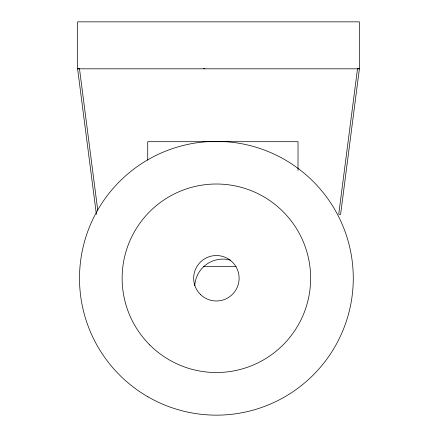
<?xml version="1.0" encoding="UTF-8"?>
<svg xmlns="http://www.w3.org/2000/svg" width="437" height="437" viewBox="0 0 437 437"><rect width="100%" height="100%" fill="white"/><g stroke="black" fill="none" stroke-linecap="round" stroke-linejoin="round"><path stroke-width="0.66" d="M203.495 266.63L236.133 266.63M203.658 68.27L204.904 68.817M97.73 210.11L79.468 68.576L77.606 68.817L96.391 214.403M298.018 170.364L298.018 141.703L147.728 141.703L147.728 160.128M194.738 285.743A28.181 28.181 0 0 1 230.365 260.124M357.532 68.576L338.746 214.163L340.609 214.403L359.394 68.817L359.394 21.85L77.606 21.85L77.606 68.817L359.394 68.817L357.532 68.576M149.744 344.913A94.255 94.255 0 0 0 307.435 302.661A94.255 94.255 0 0 0 191.996 187.222A94.255 94.255 0 0 0 149.744 344.913M200.321 294.33A22.724 22.724 0 0 0 238.34 284.143A22.724 22.724 0 0 0 210.508 256.311A22.724 22.724 0 0 0 200.321 294.33M147.946 396.812A136.885 136.885 0 0 0 353.276 278.265A136.885 136.885 0 0 0 147.946 159.718A136.885 136.885 0 0 0 147.946 396.812"/></g></svg>
